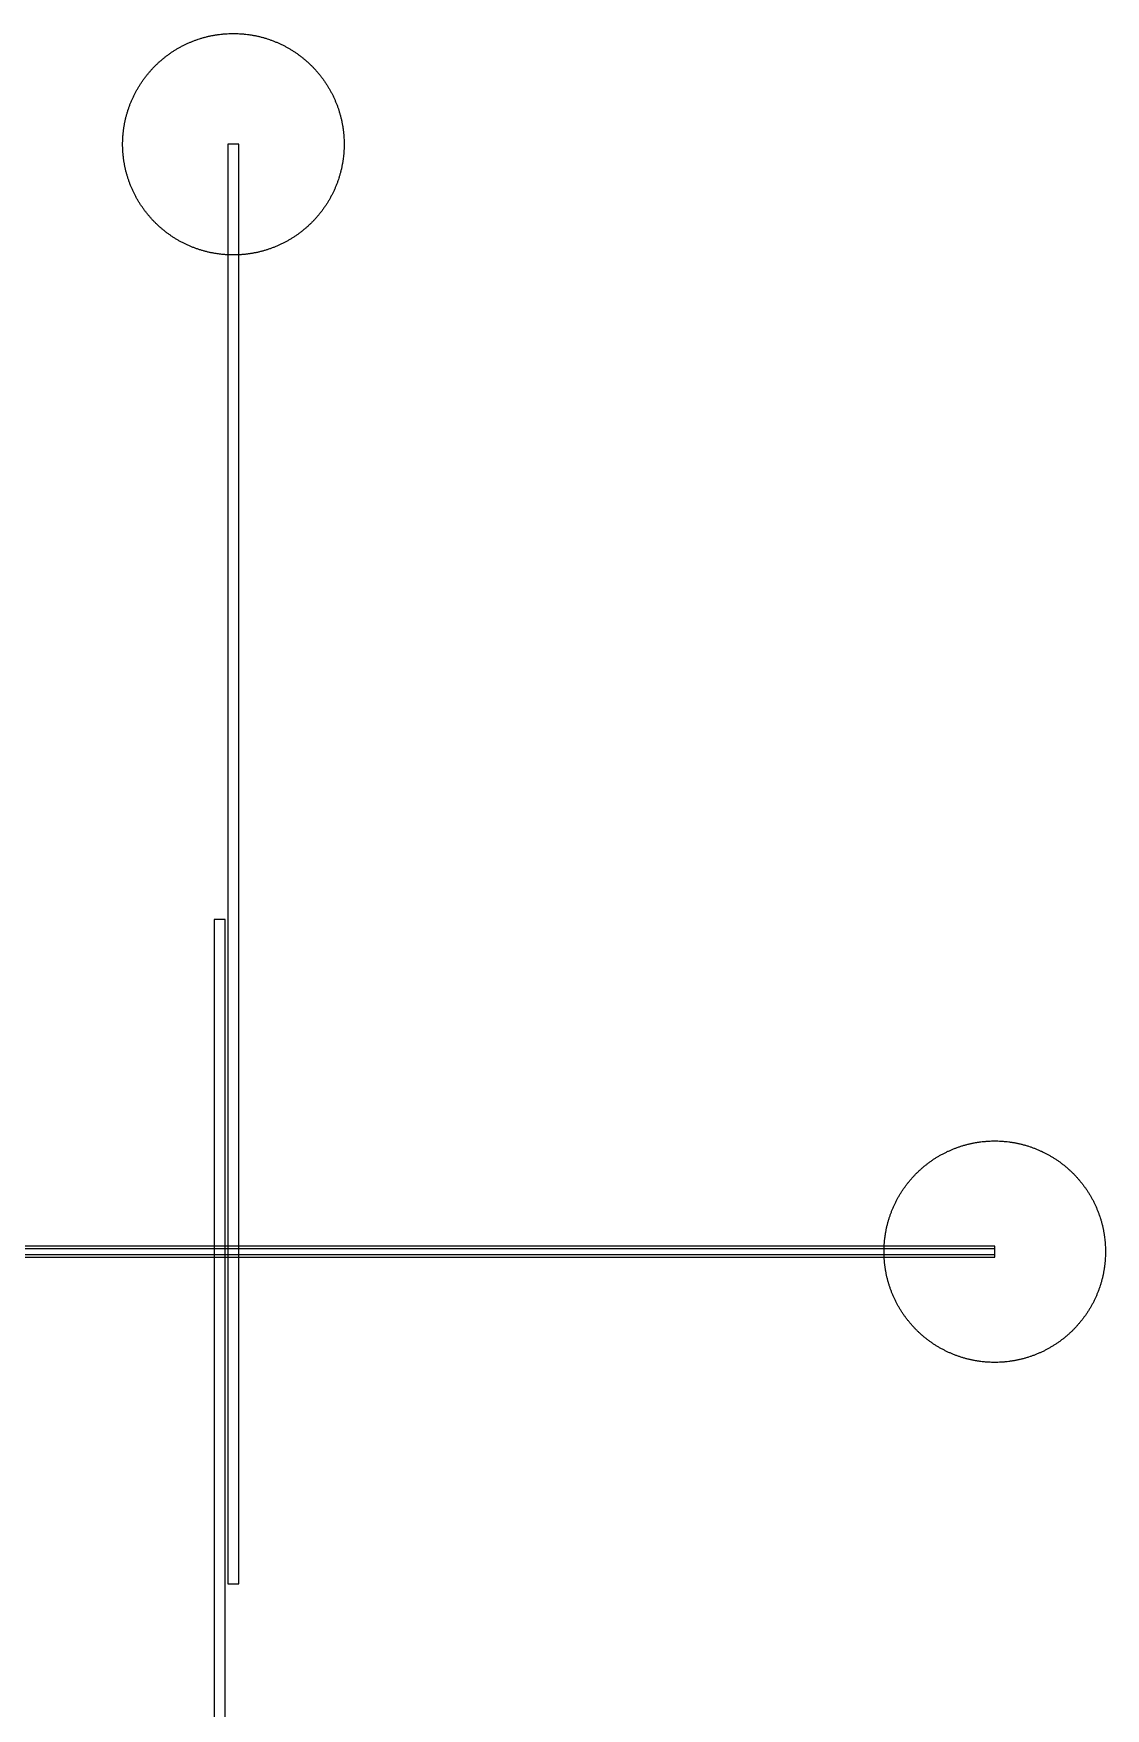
# Model space of a CAD drawing. Extents: x -44500 to 44500, y -47000 to 47000.
# Drawn here: x 31320 to 41000, y 9875 to 25000 of the extents above; entities that cross this region are included whole.
import ezdxf

# ---------------------------------------------------------------- set-up
doc = ezdxf.new("R2010")
doc.units = 0
doc.layers.add('Active', color=80, linetype='CONTINUOUS')
doc.layers.add('Poly', color=20, linetype='CONTINUOUS')

msp = doc.modelspace()

# ---------------------------------------------------------------- linework, layer by layer
at = {"layer": 'Active'}
for points in [[(34124.9, 23985.9), (34124.6, 23971.8), (34124.1, 23957.7), (34123.4, 23943.65), (34122.95, 23936.6), (34122.5, 23929.6), (34122, 23922.6), (34121.4, 23915.55), (34120.8, 23908.55), (34120.1, 23901.5), (34119.4, 23894.5), (34118.65, 23887.5), (34116.95, 23873.5), (34116.05, 23866.55), (34115.05, 23859.55), (34114.05, 23852.6), (34113, 23845.65), (34111.9, 23838.7), (34110.7, 23831.7), (34109.5, 23824.8), (34108.25, 23817.85), (34106.95, 23810.95), (34105.6, 23804), (34104.2, 23797.15), (34102.75, 23790.25), (34101.25, 23783.4), (34099.7, 23776.5), (34098.1, 23769.65), (34096.45, 23762.8), (34094.75, 23755.95), (34093, 23749.1), (34091.2, 23742.3), (34089.35, 23735.5), (34087.5, 23728.75), (34085.55, 23721.95), (34083.55, 23715.15), (34081.55, 23708.45), (34079.45, 23701.7), (34077.35, 23695), (34072.95, 23681.6), (34070.65, 23674.9), (34068.35, 23668.25), (34066, 23661.65), (34063.6, 23655), (34061.15, 23648.4), (34058.65, 23641.85), (34056.1, 23635.25), (34053.5, 23628.7), (34050.9, 23622.25), (34048.2, 23615.7), (34045.45, 23609.15), (34042.7, 23602.75), (34039.85, 23596.25), (34037, 23589.85), (34034.1, 23583.45), (34031.15, 23577.05), (34028.15, 23570.7), (34025.1, 23564.35), (34022, 23558), (34018.85, 23551.65), (34015.65, 23545.35), (34012.45, 23539.1), (34009.2, 23532.9), (34005.9, 23526.7), (34002.5, 23520.45), (33999.15, 23514.35), (33995.7, 23508.2), (33992.2, 23502.05), (33988.65, 23495.95), (33985.1, 23489.9), (33981.45, 23483.8), (33977.85, 23477.85), (33974.15, 23471.85), (33970.35, 23465.8), (33966.6, 23459.9), (33962.75, 23453.95), (33958.9, 23448.1), (33955, 23442.25), (33951.05, 23436.45), (33947.05, 23430.6), (33943, 23424.8), (33938.95, 23419.1), (33934.85, 23413.4), (33930.7, 23407.7), (33926.5, 23402.05), (33922.25, 23396.4), (33918, 23390.8), (33913.7, 23385.25), (33909.35, 23379.7), (33904.95, 23374.2), (33900.5, 23368.7), (33896.05, 23363.25), (33891.55, 23357.85), (33887, 23352.45), (33882.4, 23347.05), (33877.8, 23341.8), (33873.15, 23336.5), (33868.45, 23331.25), (33863.7, 23326), (33858.95, 23320.8), (33854.2, 23315.7), (33849.3, 23310.55), (33844.45, 23305.5), (33839.55, 23300.45), (33834.6, 23295.4), (33829.6, 23290.4), (33824.55, 23285.45), (33819.5, 23280.55), (33814.45, 23275.7), (33809.3, 23270.8), (33804.2, 23266.05), (33799, 23261.3), (33793.75, 23256.55), (33788.5, 23251.85), (33783.2, 23247.2), (33777.95, 23242.6), (33772.55, 23238), (33767.15, 23233.45), (33761.75, 23228.95), (33756.3, 23224.5), (33750.8, 23220.05), (33745.3, 23215.65), (33739.75, 23211.3), (33734.2, 23207), (33728.6, 23202.75), (33722.95, 23198.5), (33717.3, 23194.3), (33711.6, 23190.15), (33705.9, 23186.05), (33700.2, 23182), (33694.4, 23177.95), (33688.55, 23173.95), (33682.75, 23170), (33676.9, 23166.1), (33671.05, 23162.25), (33665.1, 23158.4), (33659.2, 23154.65), (33653.15, 23150.85), (33647.15, 23147.15), (33641.2, 23143.55), (33635.1, 23139.9), (33629.05, 23136.35), (33622.95, 23132.8), (33616.8, 23129.3), (33610.65, 23125.85), (33604.55, 23122.5), (33598.3, 23119.1), (33592.1, 23115.8), (33585.9, 23112.55), (33579.65, 23109.35), (33573.35, 23106.15), (33567, 23103), (33560.65, 23099.9), (33554.3, 23096.85), (33547.95, 23093.85), (33541.55, 23090.9), (33535.15, 23088), (33528.75, 23085.15), (33522.25, 23082.3), (33515.85, 23079.55), (33509.3, 23076.8), (33502.75, 23074.1), (33496.3, 23071.5), (33489.75, 23068.9), (33483.15, 23066.35), (33476.6, 23063.85), (33470, 23061.4), (33463.35, 23059), (33456.75, 23056.65), (33450.1, 23054.35), (33443.4, 23052.05), (33430, 23047.65), (33423.3, 23045.55), (33416.55, 23043.45), (33409.85, 23041.45), (33403.05, 23039.45), (33396.25, 23037.5), (33389.5, 23035.65), (33382.7, 23033.8), (33375.9, 23032), (33369.05, 23030.25), (33362.2, 23028.55), (33355.35, 23026.9), (33348.5, 23025.3), (33341.6, 23023.75), (33334.75, 23022.25), (33327.85, 23020.8), (33321, 23019.4), (33314.05, 23018.05), (33307.15, 23016.75), (33300.2, 23015.5), (33293.3, 23014.3), (33286.3, 23013.1), (33279.35, 23012), (33272.4, 23010.95), (33265.45, 23009.95), (33258.45, 23008.95), (33251.5, 23008.05), (33237.5, 23006.35), (33230.5, 23005.6), (33223.5, 23004.9), (33216.45, 23004.2), (33209.45, 23003.6), (33202.4, 23003), (33195.4, 23002.5), (33188.4, 23002.05), (33181.35, 23001.6), (33167.3, 23000.9), (33153.2, 23000.4), (33139.1, 23000.1), (33125, 23000), (33110.9, 23000.1), (33096.8, 23000.4), (33082.7, 23000.9), (33068.65, 23001.6), (33061.6, 23002.05), (33054.6, 23002.5), (33047.6, 23003), (33040.55, 23003.6), (33033.55, 23004.2), (33026.5, 23004.9), (33019.5, 23005.6), (33012.5, 23006.35), (32998.5, 23008.05), (32991.55, 23008.95), (32984.55, 23009.95), (32977.6, 23010.95), (32970.65, 23012), (32963.7, 23013.1), (32956.7, 23014.3), (32949.8, 23015.5), (32942.85, 23016.75), (32935.95, 23018.05), (32929, 23019.4), (32922.15, 23020.8), (32915.25, 23022.25), (32908.4, 23023.75), (32901.5, 23025.3), (32894.65, 23026.9), (32887.8, 23028.55), (32880.95, 23030.25), (32874.1, 23032), (32867.3, 23033.8), (32860.5, 23035.65), (32853.75, 23037.5), (32846.95, 23039.45), (32840.15, 23041.45), (32833.45, 23043.45), (32826.7, 23045.55), (32820, 23047.65), (32806.6, 23052.05), (32799.9, 23054.35), (32793.25, 23056.65), (32786.65, 23059), (32780, 23061.4), (32773.4, 23063.85), (32766.85, 23066.35), (32760.25, 23068.9), (32753.7, 23071.5), (32747.25, 23074.1), (32740.7, 23076.8), (32734.15, 23079.55), (32727.75, 23082.3), (32721.25, 23085.15), (32714.85, 23088), (32708.45, 23090.9), (32702.05, 23093.85), (32695.7, 23096.85), (32689.35, 23099.9), (32683, 23103), (32676.65, 23106.15), (32670.35, 23109.35), (32664.1, 23112.55), (32657.9, 23115.8), (32651.7, 23119.1), (32645.45, 23122.5), (32639.35, 23125.85), (32633.2, 23129.3), (32627.05, 23132.8), (32620.95, 23136.35), (32614.9, 23139.9), (32608.8, 23143.55), (32602.85, 23147.15), (32596.85, 23150.85), (32590.8, 23154.65), (32584.9, 23158.4), (32578.95, 23162.25), (32573.1, 23166.1), (32567.25, 23170), (32561.45, 23173.95), (32555.6, 23177.95), (32549.8, 23182), (32544.1, 23186.05), (32538.4, 23190.15), (32532.7, 23194.3), (32527.05, 23198.5), (32521.4, 23202.75), (32515.8, 23207), (32510.25, 23211.3), (32504.7, 23215.65), (32499.2, 23220.05), (32493.7, 23224.5), (32488.25, 23228.95), (32482.85, 23233.45), (32477.45, 23238), (32472.05, 23242.6), (32466.8, 23247.2), (32461.5, 23251.85), (32456.25, 23256.55), (32451, 23261.3), (32445.8, 23266.05), (32440.7, 23270.8), (32435.55, 23275.7), (32430.5, 23280.55), (32425.45, 23285.45), (32420.4, 23290.4), (32415.4, 23295.4), (32410.45, 23300.45), (32405.55, 23305.5), (32400.7, 23310.55), (32395.8, 23315.7), (32391.05, 23320.8), (32386.3, 23326), (32381.55, 23331.25), (32376.85, 23336.5), (32372.2, 23341.8), (32367.6, 23347.05), (32363, 23352.45), (32358.45, 23357.85), (32353.95, 23363.25), (32349.5, 23368.7), (32345.05, 23374.2), (32340.65, 23379.7), (32336.3, 23385.25), (32332, 23390.8), (32327.75, 23396.4), (32323.5, 23402.05), (32319.3, 23407.7), (32315.15, 23413.4), (32311.05, 23419.1), (32307, 23424.8), (32302.95, 23430.6), (32298.95, 23436.45), (32295, 23442.25), (32291.1, 23448.1), (32287.25, 23453.95), (32283.4, 23459.9), (32279.65, 23465.8), (32275.85, 23471.85), (32272.15, 23477.85), (32268.55, 23483.8), (32264.9, 23489.9), (32261.35, 23495.95), (32257.8, 23502.05), (32254.3, 23508.2), (32250.85, 23514.35), (32247.5, 23520.45), (32244.1, 23526.7), (32240.8, 23532.9), (32237.55, 23539.1), (32234.35, 23545.35), (32231.15, 23551.65), (32228, 23558), (32224.9, 23564.35), (32221.85, 23570.7), (32218.85, 23577.05), (32215.9, 23583.45), (32213, 23589.85), (32210.15, 23596.25), (32207.3, 23602.75), (32204.55, 23609.15), (32201.8, 23615.7), (32199.1, 23622.25), (32196.5, 23628.7), (32193.9, 23635.25), (32191.35, 23641.85), (32188.85, 23648.4), (32186.4, 23655), (32184, 23661.65), (32181.65, 23668.25), (32179.35, 23674.9), (32177.05, 23681.6), (32172.65, 23695), (32170.55, 23701.7), (32168.45, 23708.45), (32166.45, 23715.15), (32164.45, 23721.95), (32162.5, 23728.75), (32160.65, 23735.5), (32158.8, 23742.3), (32157, 23749.1), (32155.25, 23755.95), (32153.55, 23762.8), (32151.9, 23769.65), (32150.3, 23776.5), (32148.75, 23783.4), (32147.25, 23790.25), (32145.8, 23797.15), (32144.4, 23804), (32143.05, 23810.95), (32141.75, 23817.85), (32140.5, 23824.8), (32139.3, 23831.7), (32138.1, 23838.7), (32137, 23845.65), (32135.95, 23852.6), (32134.95, 23859.55), (32133.95, 23866.55), (32133.05, 23873.5), (32131.35, 23887.5), (32130.6, 23894.5), (32129.9, 23901.5), (32129.2, 23908.55), (32128.6, 23915.55), (32128, 23922.6), (32127.5, 23929.6), (32127.05, 23936.6), (32126.6, 23943.65), (32125.9, 23957.7), (32125.4, 23971.8), (32125.1, 23985.9), (32125, 24000), (32125.1, 24014.1), (32125.4, 24028.2), (32125.9, 24042.3), (32126.6, 24056.35), (32127.05, 24063.4), (32127.5, 24070.4), (32128, 24077.4), (32128.6, 24084.45), (32129.2, 24091.45), (32129.9, 24098.5), (32130.6, 24105.5), (32131.35, 24112.5), (32133.05, 24126.5), (32133.95, 24133.45), (32134.95, 24140.45), (32135.95, 24147.4), (32137, 24154.35), (32138.1, 24161.3), (32139.3, 24168.3), (32140.5, 24175.2), (32141.75, 24182.15), (32143.05, 24189.05), (32144.4, 24196), (32145.8, 24202.85), (32147.25, 24209.75), (32148.75, 24216.6), (32150.3, 24223.5), (32151.9, 24230.35), (32153.55, 24237.2), (32155.25, 24244.05), (32157, 24250.9), (32158.8, 24257.7), (32160.65, 24264.5), (32162.5, 24271.25), (32164.45, 24278.05), (32166.45, 24284.85), (32168.45, 24291.55), (32170.55, 24298.3), (32172.65, 24305), (32177.05, 24318.4), (32179.35, 24325.1), (32181.65, 24331.75), (32184, 24338.35), (32186.4, 24345), (32188.85, 24351.6), (32191.35, 24358.15), (32193.9, 24364.75), (32196.5, 24371.3), (32199.1, 24377.75), (32201.8, 24384.3), (32204.55, 24390.85), (32207.3, 24397.25), (32210.15, 24403.75), (32213, 24410.15), (32215.9, 24416.55), (32218.85, 24422.95), (32221.85, 24429.3), (32224.9, 24435.65), (32228, 24442), (32231.15, 24448.35), (32234.35, 24454.65), (32237.55, 24460.9), (32240.8, 24467.1), (32244.1, 24473.3), (32247.5, 24479.55), (32250.85, 24485.65), (32254.3, 24491.8), (32257.8, 24497.95), (32261.35, 24504.05), (32264.9, 24510.1), (32268.55, 24516.2), (32272.15, 24522.15), (32275.85, 24528.15), (32279.65, 24534.2), (32283.4, 24540.1), (32287.25, 24546.05), (32291.1, 24551.9), (32295, 24557.75), (32298.95, 24563.55), (32302.95, 24569.4), (32307, 24575.2), (32311.05, 24580.9), (32315.15, 24586.6), (32319.3, 24592.3), (32323.5, 24597.95), (32327.75, 24603.6), (32332, 24609.2), (32336.3, 24614.75), (32340.65, 24620.3), (32345.05, 24625.8), (32349.5, 24631.3), (32353.95, 24636.75), (32358.45, 24642.15), (32363, 24647.55), (32367.6, 24652.95), (32372.2, 24658.2), (32376.85, 24663.5), (32381.55, 24668.75), (32386.3, 24674), (32391.05, 24679.2), (32395.8, 24684.3), (32400.7, 24689.45), (32405.55, 24694.5), (32410.45, 24699.55), (32415.4, 24704.6), (32420.4, 24709.6), (32425.45, 24714.55), (32430.5, 24719.45), (32435.55, 24724.3), (32440.7, 24729.2), (32445.8, 24733.95), (32451, 24738.7), (32456.25, 24743.45), (32461.5, 24748.15), (32466.8, 24752.8), (32472.05, 24757.4), (32477.45, 24762), (32482.85, 24766.55), (32488.25, 24771.05), (32493.7, 24775.5), (32499.2, 24779.95), (32504.7, 24784.35), (32510.25, 24788.7), (32515.8, 24793), (32521.4, 24797.25), (32527.05, 24801.5), (32532.7, 24805.7), (32538.4, 24809.85), (32544.1, 24813.95), (32549.8, 24818), (32555.6, 24822.05), (32561.45, 24826.05), (32567.25, 24830), (32573.1, 24833.9), (32578.95, 24837.75), (32584.9, 24841.6), (32590.8, 24845.35), (32596.85, 24849.15), (32602.85, 24852.85), (32608.8, 24856.45), (32614.9, 24860.1), (32620.95, 24863.65), (32627.05, 24867.2), (32633.2, 24870.7), (32639.35, 24874.15), (32645.45, 24877.5), (32651.7, 24880.9), (32657.9, 24884.2), (32664.1, 24887.45), (32670.35, 24890.65), (32676.65, 24893.85), (32683, 24897), (32689.35, 24900.1), (32695.7, 24903.15), (32702.05, 24906.15), (32708.45, 24909.1), (32714.85, 24912), (32721.25, 24914.85), (32727.75, 24917.7), (32734.15, 24920.45), (32740.7, 24923.2), (32747.25, 24925.9), (32753.7, 24928.5), (32760.25, 24931.1), (32766.85, 24933.65), (32773.4, 24936.15), (32780, 24938.6), (32786.65, 24941), (32793.25, 24943.35), (32799.9, 24945.65), (32806.6, 24947.95), (32820, 24952.35), (32826.7, 24954.45), (32833.45, 24956.55), (32840.15, 24958.55), (32846.95, 24960.55), (32853.75, 24962.5), (32860.5, 24964.35), (32867.3, 24966.2), (32874.1, 24968), (32880.95, 24969.75), (32887.8, 24971.45), (32894.65, 24973.1), (32901.5, 24974.7), (32908.4, 24976.25), (32915.25, 24977.75), (32922.15, 24979.2), (32929, 24980.6), (32935.95, 24981.95), (32942.85, 24983.25), (32949.8, 24984.5), (32956.7, 24985.7), (32963.7, 24986.9), (32970.65, 24988), (32977.6, 24989.05), (32984.55, 24990.05), (32991.55, 24991.05), (32998.5, 24991.95), (33012.5, 24993.65), (33019.5, 24994.4), (33026.5, 24995.1), (33033.55, 24995.8), (33040.55, 24996.4), (33047.6, 24997), (33054.6, 24997.5), (33061.6, 24997.95), (33068.65, 24998.4), (33082.7, 24999.1), (33096.8, 24999.6), (33110.9, 24999.9), (33125, 25000), (33139.1, 24999.9), (33153.2, 24999.6), (33167.3, 24999.1), (33181.35, 24998.4), (33188.4, 24997.95), (33195.4, 24997.5), (33202.4, 24997), (33209.45, 24996.4), (33216.45, 24995.8), (33223.5, 24995.1), (33230.5, 24994.4), (33237.5, 24993.65), (33251.5, 24991.95), (33258.45, 24991.05), (33265.45, 24990.05), (33272.4, 24989.05), (33279.35, 24988), (33286.3, 24986.9), (33293.3, 24985.7), (33300.2, 24984.5), (33307.15, 24983.25), (33314.05, 24981.95), (33321, 24980.6), (33327.85, 24979.2), (33334.75, 24977.75), (33341.6, 24976.25), (33348.5, 24974.7), (33355.35, 24973.1), (33362.2, 24971.45), (33369.05, 24969.75), (33375.9, 24968), (33382.7, 24966.2), (33389.5, 24964.35), (33396.25, 24962.5), (33403.05, 24960.55), (33409.85, 24958.55), (33416.55, 24956.55), (33423.3, 24954.45), (33430, 24952.35), (33443.4, 24947.95), (33450.1, 24945.65), (33456.75, 24943.35), (33463.35, 24941), (33470, 24938.6), (33476.6, 24936.15), (33483.15, 24933.65), (33489.75, 24931.1), (33496.3, 24928.5), (33502.75, 24925.9), (33509.3, 24923.2), (33515.85, 24920.45), (33522.25, 24917.7), (33528.75, 24914.85), (33535.15, 24912), (33541.55, 24909.1), (33547.95, 24906.15), (33554.3, 24903.15), (33560.65, 24900.1), (33567, 24897), (33573.35, 24893.85), (33579.65, 24890.65), (33585.9, 24887.45), (33592.1, 24884.2), (33598.3, 24880.9), (33604.55, 24877.5), (33610.65, 24874.15), (33616.8, 24870.7), (33622.95, 24867.2), (33629.05, 24863.65), (33635.1, 24860.1), (33641.2, 24856.45), (33647.15, 24852.85), (33653.15, 24849.15), (33659.2, 24845.35), (33665.1, 24841.6), (33671.05, 24837.75), (33676.9, 24833.9), (33682.75, 24830), (33688.55, 24826.05), (33694.4, 24822.05), (33700.2, 24818), (33705.9, 24813.95), (33711.6, 24809.85), (33717.3, 24805.7), (33722.95, 24801.5), (33728.6, 24797.25), (33734.2, 24793), (33739.75, 24788.7), (33745.3, 24784.35), (33750.8, 24779.95), (33756.3, 24775.5), (33761.75, 24771.05), (33767.15, 24766.55), (33772.55, 24762), (33777.95, 24757.4), (33783.2, 24752.8), (33788.5, 24748.15), (33793.75, 24743.45), (33799, 24738.7), (33804.2, 24733.95), (33809.3, 24729.2), (33814.45, 24724.3), (33819.5, 24719.45), (33824.55, 24714.55), (33829.6, 24709.6), (33834.6, 24704.6), (33839.55, 24699.55), (33844.45, 24694.5), (33849.3, 24689.45), (33854.2, 24684.3), (33858.95, 24679.2), (33863.7, 24674), (33868.45, 24668.75), (33873.15, 24663.5), (33877.8, 24658.2), (33882.4, 24652.95), (33887, 24647.55), (33891.55, 24642.15), (33896.05, 24636.75), (33900.5, 24631.3), (33904.95, 24625.8), (33909.35, 24620.3), (33913.7, 24614.75), (33918, 24609.2), (33922.25, 24603.6), (33926.5, 24597.95), (33930.7, 24592.3), (33934.85, 24586.6), (33938.95, 24580.9), (33943, 24575.2), (33947.05, 24569.4), (33951.05, 24563.55), (33955, 24557.75), (33958.9, 24551.9), (33962.75, 24546.05), (33966.6, 24540.1), (33970.35, 24534.2), (33974.15, 24528.15), (33977.85, 24522.15), (33981.45, 24516.2), (33985.1, 24510.1), (33988.65, 24504.05), (33992.2, 24497.95), (33995.7, 24491.8), (33999.15, 24485.65), (34002.5, 24479.55), (34005.9, 24473.3), (34009.2, 24467.1), (34012.45, 24460.9), (34015.65, 24454.65), (34018.85, 24448.35), (34022, 24442), (34025.1, 24435.65), (34028.15, 24429.3), (34031.15, 24422.95), (34034.1, 24416.55), (34037, 24410.15), (34039.85, 24403.75), (34042.7, 24397.25), (34045.45, 24390.85), (34048.2, 24384.3), (34050.9, 24377.75), (34053.5, 24371.3), (34056.1, 24364.75), (34058.65, 24358.15), (34061.15, 24351.6), (34063.6, 24345), (34066, 24338.35), (34068.35, 24331.75), (34070.65, 24325.1), (34072.95, 24318.4), (34077.35, 24305), (34079.45, 24298.3), (34081.55, 24291.55), (34083.55, 24284.85), (34085.55, 24278.05), (34087.5, 24271.25), (34089.35, 24264.5), (34091.2, 24257.7), (34093, 24250.9), (34094.75, 24244.05), (34096.45, 24237.2), (34098.1, 24230.35), (34099.7, 24223.5), (34101.25, 24216.6), (34102.75, 24209.75), (34104.2, 24202.85), (34105.6, 24196), (34106.95, 24189.05), (34108.25, 24182.15), (34109.5, 24175.2), (34110.7, 24168.3), (34111.9, 24161.3), (34113, 24154.35), (34114.05, 24147.4), (34115.05, 24140.45), (34116.05, 24133.45), (34116.95, 24126.5), (34118.65, 24112.5), (34119.4, 24105.5), (34120.1, 24098.5), (34120.8, 24091.45), (34121.4, 24084.45), (34122, 24077.4), (34122.5, 24070.4), (34122.95, 24063.4), (34123.4, 24056.35), (34124.1, 24042.3), (34124.6, 24028.2), (34124.9, 24014.1), (34125, 24000)], [(33075, 11000), (33175, 11000), (33175, 24000), (33075, 24000)], [(32950, 4000), (33050, 4000), (33050, 17000), (32950, 17000)]]:
    msp.add_lwpolyline(points, close=True, dxfattribs=at)
at = {"layer": 'Poly'}
for points in [[(40999.9, 13985.9), (40999.6, 13971.8), (40999.1, 13957.7), (40998.4, 13943.65), (40997.95, 13936.6), (40997.5, 13929.6), (40997, 13922.6), (40996.4, 13915.55), (40995.8, 13908.55), (40995.1, 13901.5), (40994.4, 13894.5), (40993.65, 13887.5), (40991.95, 13873.5), (40991.05, 13866.55), (40990.05, 13859.55), (40989.05, 13852.6), (40988, 13845.65), (40986.9, 13838.7), (40985.7, 13831.7), (40984.5, 13824.8), (40983.25, 13817.85), (40981.95, 13810.95), (40980.6, 13804), (40979.2, 13797.15), (40977.75, 13790.25), (40976.25, 13783.4), (40974.7, 13776.5), (40973.1, 13769.65), (40971.45, 13762.8), (40969.75, 13755.95), (40968, 13749.1), (40966.2, 13742.3), (40964.35, 13735.5), (40962.5, 13728.75), (40960.55, 13721.95), (40958.55, 13715.15), (40956.55, 13708.45), (40954.45, 13701.7), (40952.35, 13695), (40947.95, 13681.6), (40945.65, 13674.9), (40943.35, 13668.25), (40941, 13661.65), (40938.6, 13655), (40936.15, 13648.4), (40933.65, 13641.85), (40931.1, 13635.25), (40928.5, 13628.7), (40925.9, 13622.25), (40923.2, 13615.7), (40920.45, 13609.15), (40917.7, 13602.75), (40914.85, 13596.25), (40912, 13589.85), (40909.1, 13583.45), (40906.15, 13577.05), (40903.15, 13570.7), (40900.1, 13564.35), (40897, 13558), (40893.85, 13551.65), (40890.65, 13545.35), (40887.45, 13539.1), (40884.2, 13532.9), (40880.9, 13526.7), (40877.5, 13520.45), (40874.15, 13514.35), (40870.7, 13508.2), (40867.2, 13502.05), (40863.65, 13495.95), (40860.1, 13489.9), (40856.45, 13483.8), (40852.85, 13477.85), (40849.15, 13471.85), (40845.35, 13465.8), (40841.6, 13459.9), (40837.75, 13453.95), (40833.9, 13448.1), (40830, 13442.25), (40826.05, 13436.45), (40822.05, 13430.6), (40818, 13424.8), (40813.95, 13419.1), (40809.85, 13413.4), (40805.7, 13407.7), (40801.5, 13402.05), (40797.25, 13396.4), (40793, 13390.8), (40788.7, 13385.25), (40784.35, 13379.7), (40779.95, 13374.2), (40775.5, 13368.7), (40771.05, 13363.25), (40766.55, 13357.85), (40762, 13352.45), (40757.4, 13347.05), (40752.8, 13341.8), (40748.15, 13336.5), (40743.45, 13331.25), (40738.7, 13326), (40733.95, 13320.8), (40729.2, 13315.7), (40724.3, 13310.55), (40719.45, 13305.5), (40714.55, 13300.45), (40709.6, 13295.4), (40704.6, 13290.4), (40699.55, 13285.45), (40694.5, 13280.55), (40689.45, 13275.7), (40684.3, 13270.8), (40679.2, 13266.05), (40674, 13261.3), (40668.75, 13256.55), (40663.5, 13251.85), (40658.2, 13247.2), (40652.95, 13242.6), (40647.55, 13238), (40642.15, 13233.45), (40636.75, 13228.95), (40631.3, 13224.5), (40625.8, 13220.05), (40620.3, 13215.65), (40614.75, 13211.3), (40609.2, 13207), (40603.6, 13202.75), (40597.95, 13198.5), (40592.3, 13194.3), (40586.6, 13190.15), (40580.9, 13186.05), (40575.2, 13182), (40569.4, 13177.95), (40563.55, 13173.95), (40557.75, 13170), (40551.9, 13166.1), (40546.05, 13162.25), (40540.1, 13158.4), (40534.2, 13154.65), (40528.15, 13150.85), (40522.15, 13147.15), (40516.2, 13143.55), (40510.1, 13139.9), (40504.05, 13136.35), (40497.95, 13132.8), (40491.8, 13129.3), (40485.65, 13125.85), (40479.55, 13122.5), (40473.3, 13119.1), (40467.1, 13115.8), (40460.9, 13112.55), (40454.65, 13109.35), (40448.35, 13106.15), (40442, 13103), (40435.65, 13099.9), (40429.3, 13096.85), (40422.95, 13093.85), (40416.55, 13090.9), (40410.15, 13088), (40403.75, 13085.15), (40397.25, 13082.3), (40390.85, 13079.55), (40384.3, 13076.8), (40377.75, 13074.1), (40371.3, 13071.5), (40364.75, 13068.9), (40358.15, 13066.35), (40351.6, 13063.85), (40345, 13061.4), (40338.35, 13059), (40331.75, 13056.65), (40325.1, 13054.35), (40318.4, 13052.05), (40305, 13047.65), (40298.3, 13045.55), (40291.55, 13043.45), (40284.85, 13041.45), (40278.05, 13039.45), (40271.25, 13037.5), (40264.5, 13035.65), (40257.7, 13033.8), (40250.9, 13032), (40244.05, 13030.25), (40237.2, 13028.55), (40230.35, 13026.9), (40223.5, 13025.3), (40216.6, 13023.75), (40209.75, 13022.25), (40202.85, 13020.8), (40196, 13019.4), (40189.05, 13018.05), (40182.15, 13016.75), (40175.2, 13015.5), (40168.3, 13014.3), (40161.3, 13013.1), (40154.35, 13012), (40147.4, 13010.95), (40140.45, 13009.95), (40133.45, 13008.95), (40126.5, 13008.05), (40112.5, 13006.35), (40105.5, 13005.6), (40098.5, 13004.9), (40091.45, 13004.2), (40084.45, 13003.6), (40077.4, 13003), (40070.4, 13002.5), (40063.4, 13002.05), (40056.35, 13001.6), (40042.3, 13000.9), (40028.2, 13000.4), (40014.1, 13000.1), (40000, 13000), (39985.9, 13000.1), (39971.8, 13000.4), (39957.7, 13000.9), (39943.65, 13001.6), (39936.6, 13002.05), (39929.6, 13002.5), (39922.6, 13003), (39915.55, 13003.6), (39908.55, 13004.2), (39901.5, 13004.9), (39894.5, 13005.6), (39887.5, 13006.35), (39873.5, 13008.05), (39866.55, 13008.95), (39859.55, 13009.95), (39852.6, 13010.95), (39845.65, 13012), (39838.7, 13013.1), (39831.7, 13014.3), (39824.8, 13015.5), (39817.85, 13016.75), (39810.95, 13018.05), (39804, 13019.4), (39797.15, 13020.8), (39790.25, 13022.25), (39783.4, 13023.75), (39776.5, 13025.3), (39769.65, 13026.9), (39762.8, 13028.55), (39755.95, 13030.25), (39749.1, 13032), (39742.3, 13033.8), (39735.5, 13035.65), (39728.75, 13037.5), (39721.95, 13039.45), (39715.15, 13041.45), (39708.45, 13043.45), (39701.7, 13045.55), (39695, 13047.65), (39681.6, 13052.05), (39674.9, 13054.35), (39668.25, 13056.65), (39661.65, 13059), (39655, 13061.4), (39648.4, 13063.85), (39641.85, 13066.35), (39635.25, 13068.9), (39628.7, 13071.5), (39622.25, 13074.1), (39615.7, 13076.8), (39609.15, 13079.55), (39602.75, 13082.3), (39596.25, 13085.15), (39589.85, 13088), (39583.45, 13090.9), (39577.05, 13093.85), (39570.7, 13096.85), (39564.35, 13099.9), (39558, 13103), (39551.65, 13106.15), (39545.35, 13109.35), (39539.1, 13112.55), (39532.9, 13115.8), (39526.7, 13119.1), (39520.45, 13122.5), (39514.35, 13125.85), (39508.2, 13129.3), (39502.05, 13132.8), (39495.95, 13136.35), (39489.9, 13139.9), (39483.8, 13143.55), (39477.85, 13147.15), (39471.85, 13150.85), (39465.8, 13154.65), (39459.9, 13158.4), (39453.95, 13162.25), (39448.1, 13166.1), (39442.25, 13170), (39436.45, 13173.95), (39430.6, 13177.95), (39424.8, 13182), (39419.1, 13186.05), (39413.4, 13190.15), (39407.7, 13194.3), (39402.05, 13198.5), (39396.4, 13202.75), (39390.8, 13207), (39385.25, 13211.3), (39379.7, 13215.65), (39374.2, 13220.05), (39368.7, 13224.5), (39363.25, 13228.95), (39357.85, 13233.45), (39352.45, 13238), (39347.05, 13242.6), (39341.8, 13247.2), (39336.5, 13251.85), (39331.25, 13256.55), (39326, 13261.3), (39320.8, 13266.05), (39315.7, 13270.8), (39310.55, 13275.7), (39305.5, 13280.55), (39300.45, 13285.45), (39295.4, 13290.4), (39290.4, 13295.4), (39285.45, 13300.45), (39280.55, 13305.5), (39275.7, 13310.55), (39270.8, 13315.7), (39266.05, 13320.8), (39261.3, 13326), (39256.55, 13331.25), (39251.85, 13336.5), (39247.2, 13341.8), (39242.6, 13347.05), (39238, 13352.45), (39233.45, 13357.85), (39228.95, 13363.25), (39224.5, 13368.7), (39220.05, 13374.2), (39215.65, 13379.7), (39211.3, 13385.25), (39207, 13390.8), (39202.75, 13396.4), (39198.5, 13402.05), (39194.3, 13407.7), (39190.15, 13413.4), (39186.05, 13419.1), (39182, 13424.8), (39177.95, 13430.6), (39173.95, 13436.45), (39170, 13442.25), (39166.1, 13448.1), (39162.25, 13453.95), (39158.4, 13459.9), (39154.65, 13465.8), (39150.85, 13471.85), (39147.15, 13477.85), (39143.55, 13483.8), (39139.9, 13489.9), (39136.35, 13495.95), (39132.8, 13502.05), (39129.3, 13508.2), (39125.85, 13514.35), (39122.5, 13520.45), (39119.1, 13526.7), (39115.8, 13532.9), (39112.55, 13539.1), (39109.35, 13545.35), (39106.15, 13551.65), (39103, 13558), (39099.9, 13564.35), (39096.85, 13570.7), (39093.85, 13577.05), (39090.9, 13583.45), (39088, 13589.85), (39085.15, 13596.25), (39082.3, 13602.75), (39079.55, 13609.15), (39076.8, 13615.7), (39074.1, 13622.25), (39071.5, 13628.7), (39068.9, 13635.25), (39066.35, 13641.85), (39063.85, 13648.4), (39061.4, 13655), (39059, 13661.65), (39056.65, 13668.25), (39054.35, 13674.9), (39052.05, 13681.6), (39047.65, 13695), (39045.55, 13701.7), (39043.45, 13708.45), (39041.45, 13715.15), (39039.45, 13721.95), (39037.5, 13728.75), (39035.65, 13735.5), (39033.8, 13742.3), (39032, 13749.1), (39030.25, 13755.95), (39028.55, 13762.8), (39026.9, 13769.65), (39025.3, 13776.5), (39023.75, 13783.4), (39022.25, 13790.25), (39020.8, 13797.15), (39019.4, 13804), (39018.05, 13810.95), (39016.75, 13817.85), (39015.5, 13824.8), (39014.3, 13831.7), (39013.1, 13838.7), (39012, 13845.65), (39010.95, 13852.6), (39009.95, 13859.55), (39008.95, 13866.55), (39008.05, 13873.5), (39006.35, 13887.5), (39005.6, 13894.5), (39004.9, 13901.5), (39004.2, 13908.55), (39003.6, 13915.55), (39003, 13922.6), (39002.5, 13929.6), (39002.05, 13936.6), (39001.6, 13943.65), (39000.9, 13957.7), (39000.4, 13971.8), (39000.1, 13985.9), (39000, 14000), (39000.1, 14014.1), (39000.4, 14028.2), (39000.9, 14042.3), (39001.6, 14056.35), (39002.05, 14063.4), (39002.5, 14070.4), (39003, 14077.4), (39003.6, 14084.45), (39004.2, 14091.45), (39004.9, 14098.5), (39005.6, 14105.5), (39006.35, 14112.5), (39008.05, 14126.5), (39008.95, 14133.45), (39009.95, 14140.45), (39010.95, 14147.4), (39012, 14154.35), (39013.1, 14161.3), (39014.3, 14168.3), (39015.5, 14175.2), (39016.75, 14182.15), (39018.05, 14189.05), (39019.4, 14196), (39020.8, 14202.85), (39022.25, 14209.75), (39023.75, 14216.6), (39025.3, 14223.5), (39026.9, 14230.35), (39028.55, 14237.2), (39030.25, 14244.05), (39032, 14250.9), (39033.8, 14257.7), (39035.65, 14264.5), (39037.5, 14271.25), (39039.45, 14278.05), (39041.45, 14284.85), (39043.45, 14291.55), (39045.55, 14298.3), (39047.65, 14305), (39052.05, 14318.4), (39054.35, 14325.1), (39056.65, 14331.75), (39059, 14338.35), (39061.4, 14345), (39063.85, 14351.6), (39066.35, 14358.15), (39068.9, 14364.75), (39071.5, 14371.3), (39074.1, 14377.75), (39076.8, 14384.3), (39079.55, 14390.85), (39082.3, 14397.25), (39085.15, 14403.75), (39088, 14410.15), (39090.9, 14416.55), (39093.85, 14422.95), (39096.85, 14429.3), (39099.9, 14435.65), (39103, 14442), (39106.15, 14448.35), (39109.35, 14454.65), (39112.55, 14460.9), (39115.8, 14467.1), (39119.1, 14473.3), (39122.5, 14479.55), (39125.85, 14485.65), (39129.3, 14491.8), (39132.8, 14497.95), (39136.35, 14504.05), (39139.9, 14510.1), (39143.55, 14516.2), (39147.15, 14522.15), (39150.85, 14528.15), (39154.65, 14534.2), (39158.4, 14540.1), (39162.25, 14546.05), (39166.1, 14551.9), (39170, 14557.75), (39173.95, 14563.55), (39177.95, 14569.4), (39182, 14575.2), (39186.05, 14580.9), (39190.15, 14586.6), (39194.3, 14592.3), (39198.5, 14597.95), (39202.75, 14603.6), (39207, 14609.2), (39211.3, 14614.75), (39215.65, 14620.3), (39220.05, 14625.8), (39224.5, 14631.3), (39228.95, 14636.75), (39233.45, 14642.15), (39238, 14647.55), (39242.6, 14652.95), (39247.2, 14658.2), (39251.85, 14663.5), (39256.55, 14668.75), (39261.3, 14674), (39266.05, 14679.2), (39270.8, 14684.3), (39275.7, 14689.45), (39280.55, 14694.5), (39285.45, 14699.55), (39290.4, 14704.6), (39295.4, 14709.6), (39300.45, 14714.55), (39305.5, 14719.45), (39310.55, 14724.3), (39315.7, 14729.2), (39320.8, 14733.95), (39326, 14738.7), (39331.25, 14743.45), (39336.5, 14748.15), (39341.8, 14752.8), (39347.05, 14757.4), (39352.45, 14762), (39357.85, 14766.55), (39363.25, 14771.05), (39368.7, 14775.5), (39374.2, 14779.95), (39379.7, 14784.35), (39385.25, 14788.7), (39390.8, 14793), (39396.4, 14797.25), (39402.05, 14801.5), (39407.7, 14805.7), (39413.4, 14809.85), (39419.1, 14813.95), (39424.8, 14818), (39430.6, 14822.05), (39436.45, 14826.05), (39442.25, 14830), (39448.1, 14833.9), (39453.95, 14837.75), (39459.9, 14841.6), (39465.8, 14845.35), (39471.85, 14849.15), (39477.85, 14852.85), (39483.8, 14856.45), (39489.9, 14860.1), (39495.95, 14863.65), (39502.05, 14867.2), (39508.2, 14870.7), (39514.35, 14874.15), (39520.45, 14877.5), (39526.7, 14880.9), (39532.9, 14884.2), (39539.1, 14887.45), (39545.35, 14890.65), (39551.65, 14893.85), (39558, 14897), (39564.35, 14900.1), (39570.7, 14903.15), (39577.05, 14906.15), (39583.45, 14909.1), (39589.85, 14912), (39596.25, 14914.85), (39602.75, 14917.7), (39609.15, 14920.45), (39615.7, 14923.2), (39622.25, 14925.9), (39628.7, 14928.5), (39635.25, 14931.1), (39641.85, 14933.65), (39648.4, 14936.15), (39655, 14938.6), (39661.65, 14941), (39668.25, 14943.35), (39674.9, 14945.65), (39681.6, 14947.95), (39695, 14952.35), (39701.7, 14954.45), (39708.45, 14956.55), (39715.15, 14958.55), (39721.95, 14960.55), (39728.75, 14962.5), (39735.5, 14964.35), (39742.3, 14966.2), (39749.1, 14968), (39755.95, 14969.75), (39762.8, 14971.45), (39769.65, 14973.1), (39776.5, 14974.7), (39783.4, 14976.25), (39790.25, 14977.75), (39797.15, 14979.2), (39804, 14980.6), (39810.95, 14981.95), (39817.85, 14983.25), (39824.8, 14984.5), (39831.7, 14985.7), (39838.7, 14986.9), (39845.65, 14988), (39852.6, 14989.05), (39859.55, 14990.05), (39866.55, 14991.05), (39873.5, 14991.95), (39887.5, 14993.65), (39894.5, 14994.4), (39901.5, 14995.1), (39908.55, 14995.8), (39915.55, 14996.4), (39922.6, 14997), (39929.6, 14997.5), (39936.6, 14997.95), (39943.65, 14998.4), (39957.7, 14999.1), (39971.8, 14999.6), (39985.9, 14999.9), (40000, 15000), (40014.1, 14999.9), (40028.2, 14999.6), (40042.3, 14999.1), (40056.35, 14998.4), (40063.4, 14997.95), (40070.4, 14997.5), (40077.4, 14997), (40084.45, 14996.4), (40091.45, 14995.8), (40098.5, 14995.1), (40105.5, 14994.4), (40112.5, 14993.65), (40126.5, 14991.95), (40133.45, 14991.05), (40140.45, 14990.05), (40147.4, 14989.05), (40154.35, 14988), (40161.3, 14986.9), (40168.3, 14985.7), (40175.2, 14984.5), (40182.15, 14983.25), (40189.05, 14981.95), (40196, 14980.6), (40202.85, 14979.2), (40209.75, 14977.75), (40216.6, 14976.25), (40223.5, 14974.7), (40230.35, 14973.1), (40237.2, 14971.45), (40244.05, 14969.75), (40250.9, 14968), (40257.7, 14966.2), (40264.5, 14964.35), (40271.25, 14962.5), (40278.05, 14960.55), (40284.85, 14958.55), (40291.55, 14956.55), (40298.3, 14954.45), (40305, 14952.35), (40318.4, 14947.95), (40325.1, 14945.65), (40331.75, 14943.35), (40338.35, 14941), (40345, 14938.6), (40351.6, 14936.15), (40358.15, 14933.65), (40364.75, 14931.1), (40371.3, 14928.5), (40377.75, 14925.9), (40384.3, 14923.2), (40390.85, 14920.45), (40397.25, 14917.7), (40403.75, 14914.85), (40410.15, 14912), (40416.55, 14909.1), (40422.95, 14906.15), (40429.3, 14903.15), (40435.65, 14900.1), (40442, 14897), (40448.35, 14893.85), (40454.65, 14890.65), (40460.9, 14887.45), (40467.1, 14884.2), (40473.3, 14880.9), (40479.55, 14877.5), (40485.65, 14874.15), (40491.8, 14870.7), (40497.95, 14867.2), (40504.05, 14863.65), (40510.1, 14860.1), (40516.2, 14856.45), (40522.15, 14852.85), (40528.15, 14849.15), (40534.2, 14845.35), (40540.1, 14841.6), (40546.05, 14837.75), (40551.9, 14833.9), (40557.75, 14830), (40563.55, 14826.05), (40569.4, 14822.05), (40575.2, 14818), (40580.9, 14813.95), (40586.6, 14809.85), (40592.3, 14805.7), (40597.95, 14801.5), (40603.6, 14797.25), (40609.2, 14793), (40614.75, 14788.7), (40620.3, 14784.35), (40625.8, 14779.95), (40631.3, 14775.5), (40636.75, 14771.05), (40642.15, 14766.55), (40647.55, 14762), (40652.95, 14757.4), (40658.2, 14752.8), (40663.5, 14748.15), (40668.75, 14743.45), (40674, 14738.7), (40679.2, 14733.95), (40684.3, 14729.2), (40689.45, 14724.3), (40694.5, 14719.45), (40699.55, 14714.55), (40704.6, 14709.6), (40709.6, 14704.6), (40714.55, 14699.55), (40719.45, 14694.5), (40724.3, 14689.45), (40729.2, 14684.3), (40733.95, 14679.2), (40738.7, 14674), (40743.45, 14668.75), (40748.15, 14663.5), (40752.8, 14658.2), (40757.4, 14652.95), (40762, 14647.55), (40766.55, 14642.15), (40771.05, 14636.75), (40775.5, 14631.3), (40779.95, 14625.8), (40784.35, 14620.3), (40788.7, 14614.75), (40793, 14609.2), (40797.25, 14603.6), (40801.5, 14597.95), (40805.7, 14592.3), (40809.85, 14586.6), (40813.95, 14580.9), (40818, 14575.2), (40822.05, 14569.4), (40826.05, 14563.55), (40830, 14557.75), (40833.9, 14551.9), (40837.75, 14546.05), (40841.6, 14540.1), (40845.35, 14534.2), (40849.15, 14528.15), (40852.85, 14522.15), (40856.45, 14516.2), (40860.1, 14510.1), (40863.65, 14504.05), (40867.2, 14497.95), (40870.7, 14491.8), (40874.15, 14485.65), (40877.5, 14479.55), (40880.9, 14473.3), (40884.2, 14467.1), (40887.45, 14460.9), (40890.65, 14454.65), (40893.85, 14448.35), (40897, 14442), (40900.1, 14435.65), (40903.15, 14429.3), (40906.15, 14422.95), (40909.1, 14416.55), (40912, 14410.15), (40914.85, 14403.75), (40917.7, 14397.25), (40920.45, 14390.85), (40923.2, 14384.3), (40925.9, 14377.75), (40928.5, 14371.3), (40931.1, 14364.75), (40933.65, 14358.15), (40936.15, 14351.6), (40938.6, 14345), (40941, 14338.35), (40943.35, 14331.75), (40945.65, 14325.1), (40947.95, 14318.4), (40952.35, 14305), (40954.45, 14298.3), (40956.55, 14291.55), (40958.55, 14284.85), (40960.55, 14278.05), (40962.5, 14271.25), (40964.35, 14264.5), (40966.2, 14257.7), (40968, 14250.9), (40969.75, 14244.05), (40971.45, 14237.2), (40973.1, 14230.35), (40974.7, 14223.5), (40976.25, 14216.6), (40977.75, 14209.75), (40979.2, 14202.85), (40980.6, 14196), (40981.95, 14189.05), (40983.25, 14182.15), (40984.5, 14175.2), (40985.7, 14168.3), (40986.9, 14161.3), (40988, 14154.35), (40989.05, 14147.4), (40990.05, 14140.45), (40991.05, 14133.45), (40991.95, 14126.5), (40993.65, 14112.5), (40994.4, 14105.5), (40995.1, 14098.5), (40995.8, 14091.45), (40996.4, 14084.45), (40997, 14077.4), (40997.5, 14070.4), (40997.95, 14063.4), (40998.4, 14056.35), (40999.1, 14042.3), (40999.6, 14028.2), (40999.9, 14014.1), (41000, 14000)], [(24000, 13975), (40000, 13975), (40000, 14025), (24000, 14025)], [(40000, 14050), (30005, 14050), (30005, 13950), (40000, 13950)]]:
    msp.add_lwpolyline(points, close=True, dxfattribs=at)

doc.saveas('drawing.dxf')
